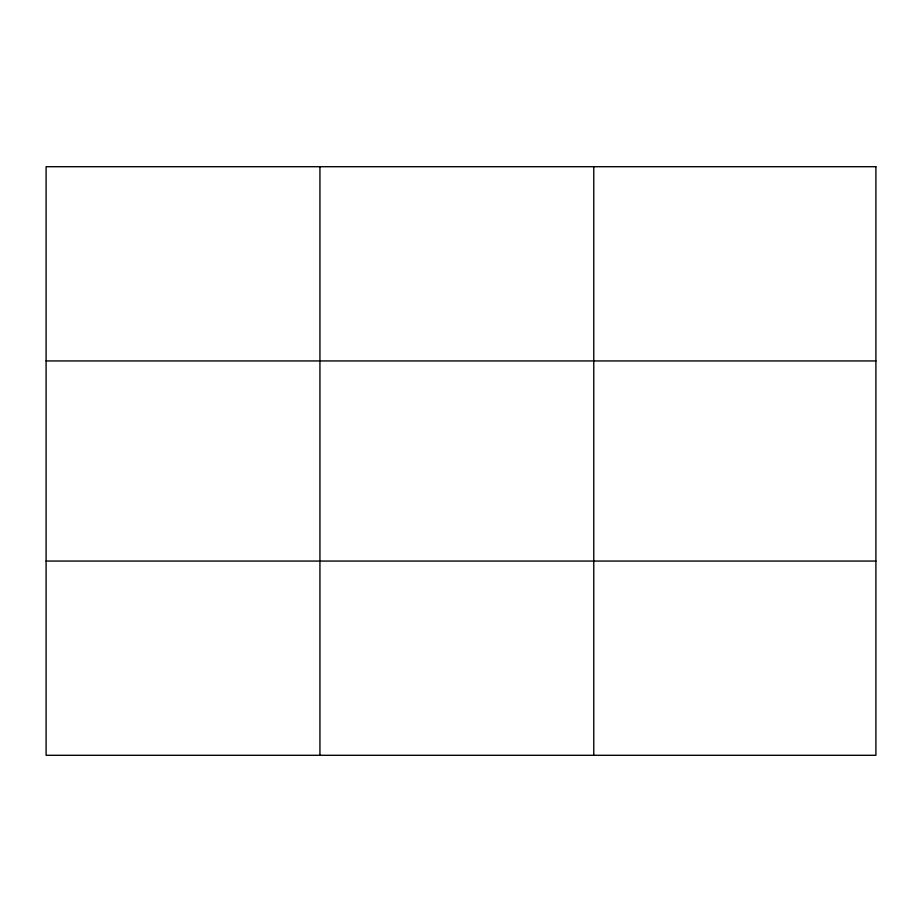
<?xml version="1.0" encoding="UTF-8"?>
<svg xmlns="http://www.w3.org/2000/svg" width="922" height="922" viewBox="0 0 922 922"><rect width="100%" height="100%" fill="white"/><g stroke="black" fill="none" stroke-linecap="round" stroke-linejoin="round"><path stroke-width="1.38" d="M319.934 166.709L319.934 755.291M593.768 166.709L593.768 755.291M46.1 360.94L875.9 360.94M46.1 561.06L875.9 561.06M875.9 166.709L875.9 755.291L46.1 755.291L46.1 166.709L875.9 166.709"/></g></svg>
